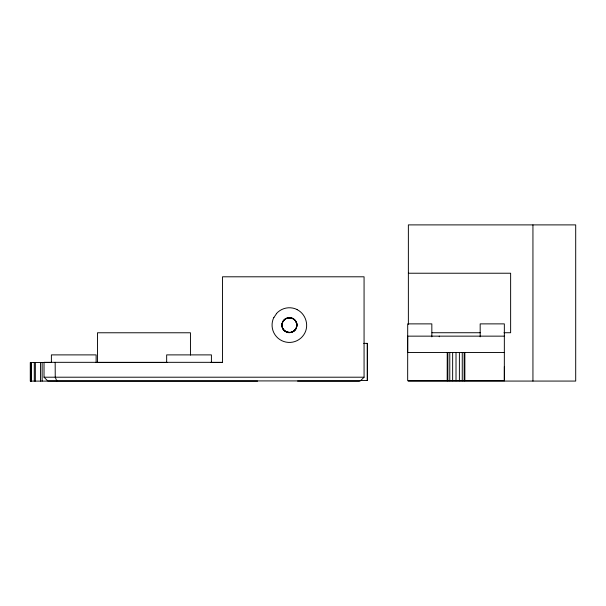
<?xml version="1.0" encoding="UTF-8"?>
<svg xmlns="http://www.w3.org/2000/svg" width="606" height="606" viewBox="0 0 606 606"><rect width="100%" height="100%" fill="white"/><g stroke="black" fill="none" stroke-linecap="round" stroke-linejoin="round"><path stroke-width="0.91" d="M447.19 380.757L447.243 352.54L447.857 352.533L447.857 380.757M449.773 380.757L449.781 352.533M459.393 380.757L459.401 352.533M464.855 380.757L464.855 352.533L464.173 352.533L464.173 380.757M480.172 336.845L480.172 323.877L504.343 323.877L504.343 380.765L504.359 366.645M296.826 325.892C296.561 329.156 293.819 331.944 290.622 332.482M282.26 323.195C281.351 326.384 282.866 330.065 285.82 331.618M289.698 317.726C282.957 317.143 279.169 326.725 284.653 330.846C291.191 336.898 300.94 326.77 295.183 320.422M295.19 320.438C290.622 314.188 279.866 319.771 282.252 327.066M282.866 321.642L285.593 318.771L288.971 317.741M273.957 317.438L276.48 313.696M364.07 377.205L360.35 380.916L47.745 380.916L44.026 377.205L44.026 362.327L222.5 362.327L222.5 276.798L364.07 276.798L364.07 377.205L44.026 377.205M290.441 332.497C295.698 332.012 298.682 325.339 295.652 321.074M408.368 273.23L510.631 273.23L510.631 332.732L504.003 332.732M432.04 332.732L480.331 332.732M504.351 336.148L407.679 336.148L407.671 352.533L504.351 352.54M363.706 343.367L367.425 343.367L367.425 380.545L360.153 380.545M51.571 362.517L30.3 362.517L30.3 381.106L257.626 381.106M96.127 362.517L167.211 362.517M210.888 362.517L222.629 362.517M431.836 336.845L431.836 323.877L407.702 323.877L407.671 380.757L504.359 380.757M297.554 381.068L359.441 381.068M408.368 381.068L575.7 381.068L575.7 224.894L408.368 224.894L408.368 324.278M289.433 317.703L293.084 318.673L295.22 320.476M287.365 332.277L289.501 332.573L285.593 331.512L284.009 330.225M291.645 318.052L293.031 318.635M297.137 309.658C305.447 313.726 309.09 324.581 304.916 332.838A17.339 17.339 0 0 1 281.669 340.617A17.339 17.339 0 0 1 273.874 317.377M294.016 319.301L294.69 319.892M295.584 320.975L296.826 324.392M283.494 329.619L282.487 327.793M56.782 380.916L55.244 377.205L55.169 362.327M31.194 366.229L30.906 362.517L30.906 381.106M532.939 224.894L532.939 381.068M462.264 352.533L462.264 380.757M456.015 352.533L456.015 380.757M452.644 352.533L452.644 380.757M439.282 336.141L439.282 336.762M367.236 343.367L367.236 380.545M211.411 362.327L211.411 354.889L166.658 354.889L166.658 362.327M190.451 355.078L190.451 332.77L97.49 332.77L97.49 362.517M96.134 362.327L96.134 354.889L51.389 354.889L51.389 362.327M42.14 362.517L42.14 381.106M40.526 362.517L40.526 381.106M35.345 362.517L35.345 381.106M34.292 362.517L34.292 381.106M31.36 362.517L31.36 381.106M30.444 362.517L30.444 381.106M276.374 313.65A17.339 17.339 0 0 1 297.114 309.568M282.108 323.854C280.07 333.186 295.501 335.959 296.751 326.437C298.811 317.15 283.403 314.219 282.108 323.854"/></g></svg>
